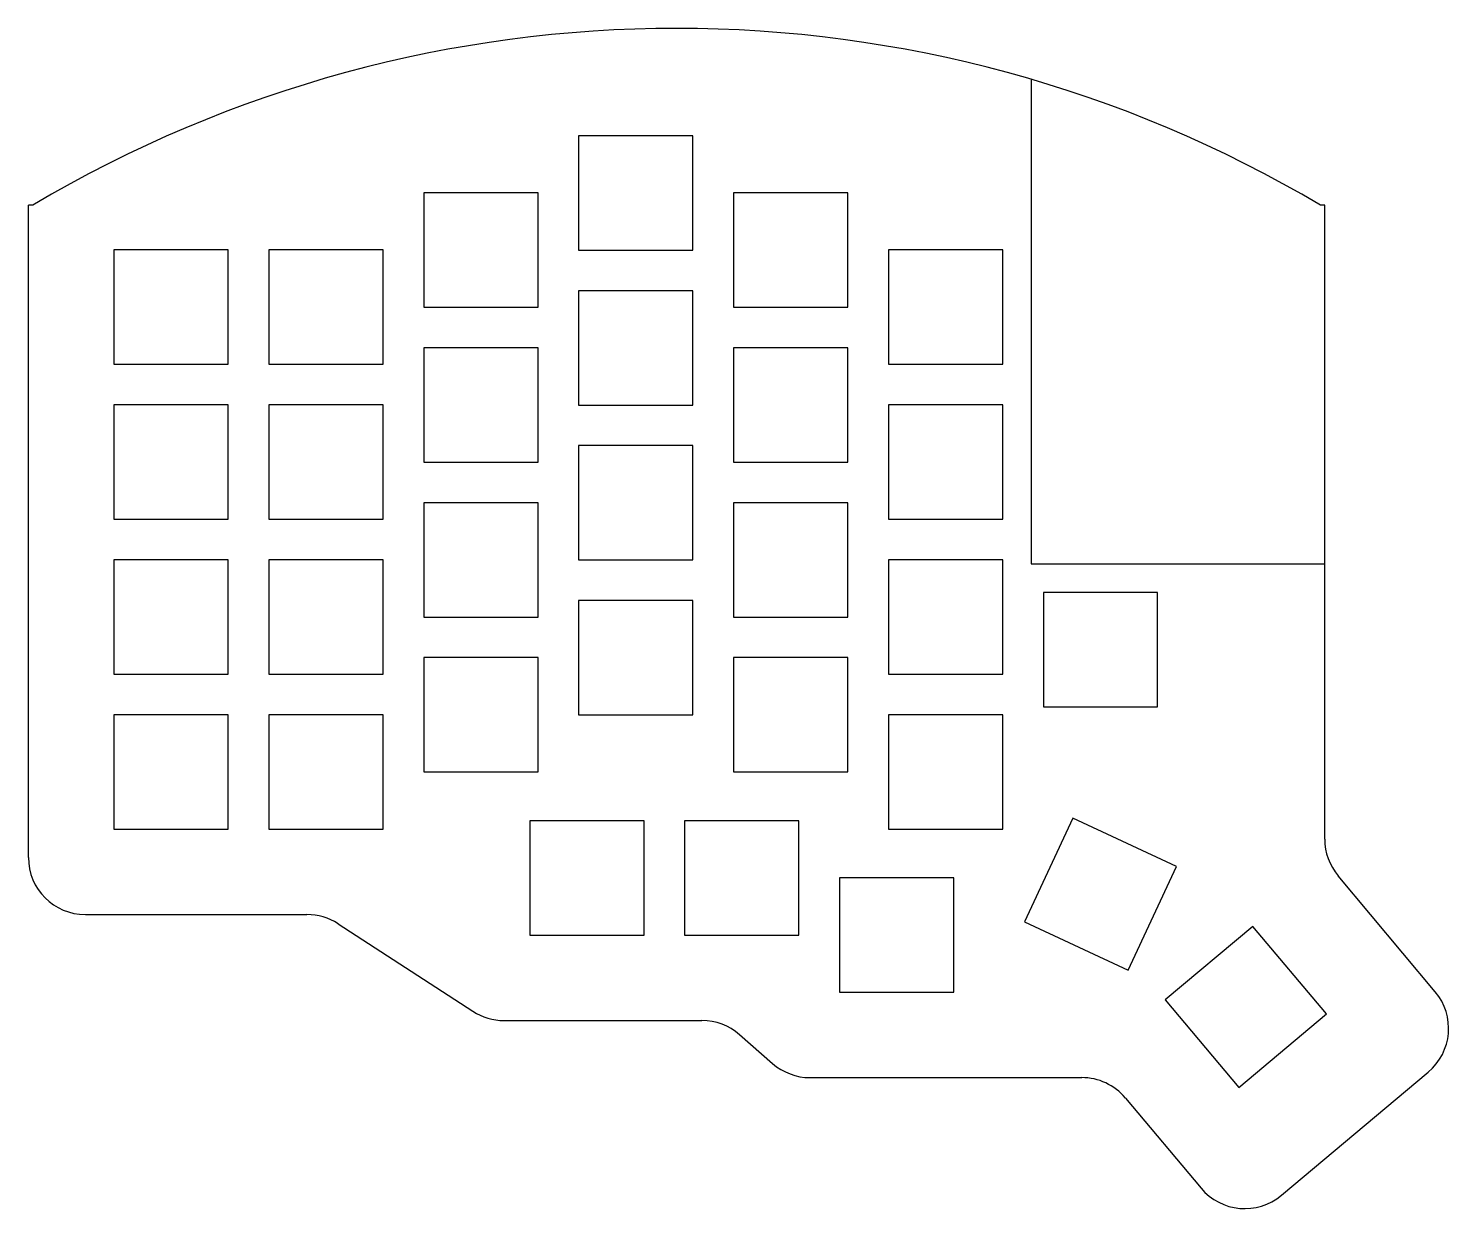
# Model space of a CAD drawing. Header units: millimetres. Extents: x -18 to 157, y -54 to 91.
import ezdxf

# ---------------------------------------------------------------- set-up
doc = ezdxf.new("R2010")
doc.units = ezdxf.units.MM

msp = doc.modelspace()

# ---------------------------------------------------------------- linework, layer by layer
for p, q in [((105.5, 84.94), (105.5, 25.5)), ((64.01, 78.01), (49.99, 78.01)), ((49.99, 78.01), (49.99, 63.99)), ((64.01, 63.99), (64.01, 78.01)), ((45.01, 71.01), (30.99, 71.01)), ((30.99, 71.01), (30.99, 56.99)), ((45.01, 56.99), (45.01, 71.01)), ((83.01, 71.01), (68.99, 71.01)), ((68.99, 71.01), (68.99, 56.99)), ((83.01, 56.99), (83.01, 71.01)), ((-16.97, 69.5), (-17.5, 69.5)), ((-17.5, -10.5), (-17.5, 69.5)), ((141.5, 69.5), (140.97, 69.5)), ((141.5, -8.25), (141.5, 69.5)), ((7.01, 64.01), (-7.01, 64.01)), ((-7.01, 64.01), (-7.01, 49.99)), ((7.01, 49.99), (7.01, 64.01)), ((26.01, 64.01), (11.99, 64.01)), ((11.99, 64.01), (11.99, 49.99)), ((26.01, 49.99), (26.01, 64.01)), ((49.99, 63.99), (64.01, 63.99)), ((102.01, 64.01), (87.99, 64.01)), ((87.99, 64.01), (87.99, 49.99)), ((102.01, 49.99), (102.01, 64.01)), ((64.01, 59.01), (49.99, 59.01)), ((49.99, 59.01), (49.99, 44.99)), ((64.01, 44.99), (64.01, 59.01)), ((30.99, 56.99), (45.01, 56.99)), ((68.99, 56.99), (83.01, 56.99)), ((45.01, 52.01), (30.99, 52.01)), ((30.99, 52.01), (30.99, 37.99)), ((45.01, 37.99), (45.01, 52.01)), ((83.01, 52.01), (68.99, 52.01)), ((68.99, 52.01), (68.99, 37.99)), ((83.01, 37.99), (83.01, 52.01)), ((-7.01, 49.99), (7.01, 49.99)), ((11.99, 49.99), (26.01, 49.99)), ((87.99, 49.99), (102.01, 49.99)), ((7.01, 45.01), (-7.01, 45.01)), ((-7.01, 45.01), (-7.01, 30.99)), ((7.01, 30.99), (7.01, 45.01)), ((26.01, 45.01), (11.99, 45.01)), ((11.99, 45.01), (11.99, 30.99)), ((26.01, 30.99), (26.01, 45.01)), ((49.99, 44.99), (64.01, 44.99)), ((102.01, 45.01), (87.99, 45.01)), ((87.99, 45.01), (87.99, 30.99)), ((102.01, 30.99), (102.01, 45.01)), ((64.01, 40.01), (49.99, 40.01)), ((49.99, 40.01), (49.99, 25.99)), ((64.01, 25.99), (64.01, 40.01)), ((30.99, 37.99), (45.01, 37.99)), ((68.99, 37.99), (83.01, 37.99)), ((45.01, 33.01), (30.99, 33.01)), ((30.99, 33.01), (30.99, 18.99)), ((45.01, 18.99), (45.01, 33.01)), ((83.01, 33.01), (68.99, 33.01)), ((68.99, 33.01), (68.99, 18.99)), ((83.01, 18.99), (83.01, 33.01)), ((-7.01, 30.99), (7.01, 30.99)), ((11.99, 30.99), (26.01, 30.99)), ((87.99, 30.99), (102.01, 30.99)), ((7.01, 26.01), (-7.01, 26.01)), ((-7.01, 26.01), (-7.01, 11.99)), ((7.01, 11.99), (7.01, 26.01)), ((26.01, 26.01), (11.99, 26.01)), ((11.99, 26.01), (11.99, 11.99)), ((26.01, 11.99), (26.01, 26.01)), ((49.99, 25.99), (64.01, 25.99)), ((102.01, 26.01), (87.99, 26.01)), ((87.99, 26.01), (87.99, 11.99)), ((102.01, 11.99), (102.01, 26.01)), ((105.5, 25.5), (141.5, 25.5)), ((64.01, 21.01), (49.99, 21.01)), ((49.99, 21.01), (49.99, 6.99)), ((64.01, 6.99), (64.01, 21.01)), ((121.01, 22.01), (106.99, 22.01)), ((106.99, 22.01), (106.99, 7.99)), ((121.01, 7.99), (121.01, 22.01)), ((30.99, 18.99), (45.01, 18.99)), ((68.99, 18.99), (83.01, 18.99)), ((45.01, 14.01), (30.99, 14.01)), ((30.99, 14.01), (30.99, -0.01)), ((45.01, -0.01), (45.01, 14.01)), ((83.01, 14.01), (68.99, 14.01)), ((68.99, 14.01), (68.99, -0.01)), ((83.01, -0.01), (83.01, 14.01)), ((-7.01, 11.99), (7.01, 11.99)), ((11.99, 11.99), (26.01, 11.99)), ((87.99, 11.99), (102.01, 11.99)), ((7.01, 7.01), (-7.01, 7.01)), ((-7.01, 7.01), (-7.01, -7.01)), ((7.01, -7.01), (7.01, 7.01)), ((26.01, 7.01), (11.99, 7.01)), ((11.99, 7.01), (11.99, -7.01)), ((26.01, -7.01), (26.01, 7.01)), ((49.99, 6.99), (64.01, 6.99)), ((102.01, 7.01), (87.99, 7.01)), ((87.99, 7.01), (87.99, -7.01)), ((102.01, -7.01), (102.01, 7.01)), ((106.99, 7.99), (121.01, 7.99)), ((30.99, -0.01), (45.01, -0.01)), ((68.99, -0.01), (83.01, -0.01)), ((58.01, -5.99), (43.99, -5.99)), ((43.99, -5.99), (43.99, -20.01)), ((58.01, -20.01), (58.01, -5.99)), ((77.01, -5.99), (62.99, -5.99)), ((62.99, -5.99), (62.99, -20.01)), ((77.01, -20.01), (77.01, -5.99)), ((110.61, -5.68), (104.68, -18.39)), ((123.32, -11.61), (110.61, -5.68)), ((-7.01, -7.01), (7.01, -7.01)), ((11.99, -7.01), (26.01, -7.01)), ((87.99, -7.01), (102.01, -7.01)), ((117.39, -24.32), (123.32, -11.61)), ((96.01, -12.99), (81.99, -12.99)), ((81.99, -12.99), (81.99, -27.01)), ((96.01, -27.01), (96.01, -12.99)), ((155.06, -26.96), (143.14, -12.75)), ((-10.5, -17.5), (16.67, -17.5)), ((20.49, -18.63), (37.01, -29.37)), ((104.68, -18.39), (117.39, -24.32)), ((132.69, -18.95), (121.95, -27.97)), ((141.7, -29.69), (132.69, -18.95)), ((43.99, -20.01), (58.01, -20.01)), ((62.99, -20.01), (77.01, -20.01)), ((81.99, -27.01), (96.01, -27.01)), ((121.95, -27.97), (130.96, -38.71)), ((40.83, -30.5), (65.12, -30.5)), ((130.96, -38.71), (141.7, -29.69)), ((69.73, -32.23), (73.77, -35.77)), ((78.38, -37.5), (111.69, -37.5)), ((136.19, -51.93), (154.2, -36.82)), ((117.05, -40), (126.33, -51.06))]:
    msp.add_line(p, q)
for centre, radius, start, end in [((62, -63.5), 154.68, 59.2986, 120.7014), ((148.5, -8.25), 7, 180, 220), ((-10.5, -10.5), 7, 180, 270), ((16.67, -24.5), 7, 56.9761, 90), ((149.7, -31.46), 7, 310, 40), ((40.83, -23.5), 7, 236.9761, 270), ((65.12, -37.5), 7, 48.8141, 90), ((78.38, -30.5), 7, 228.8141, 270), ((111.69, -44.5), 7, 40, 90), ((131.69, -46.56), 7, 220, 310)]:
    msp.add_arc(centre, radius, start, end)

doc.saveas('drawing.dxf')
